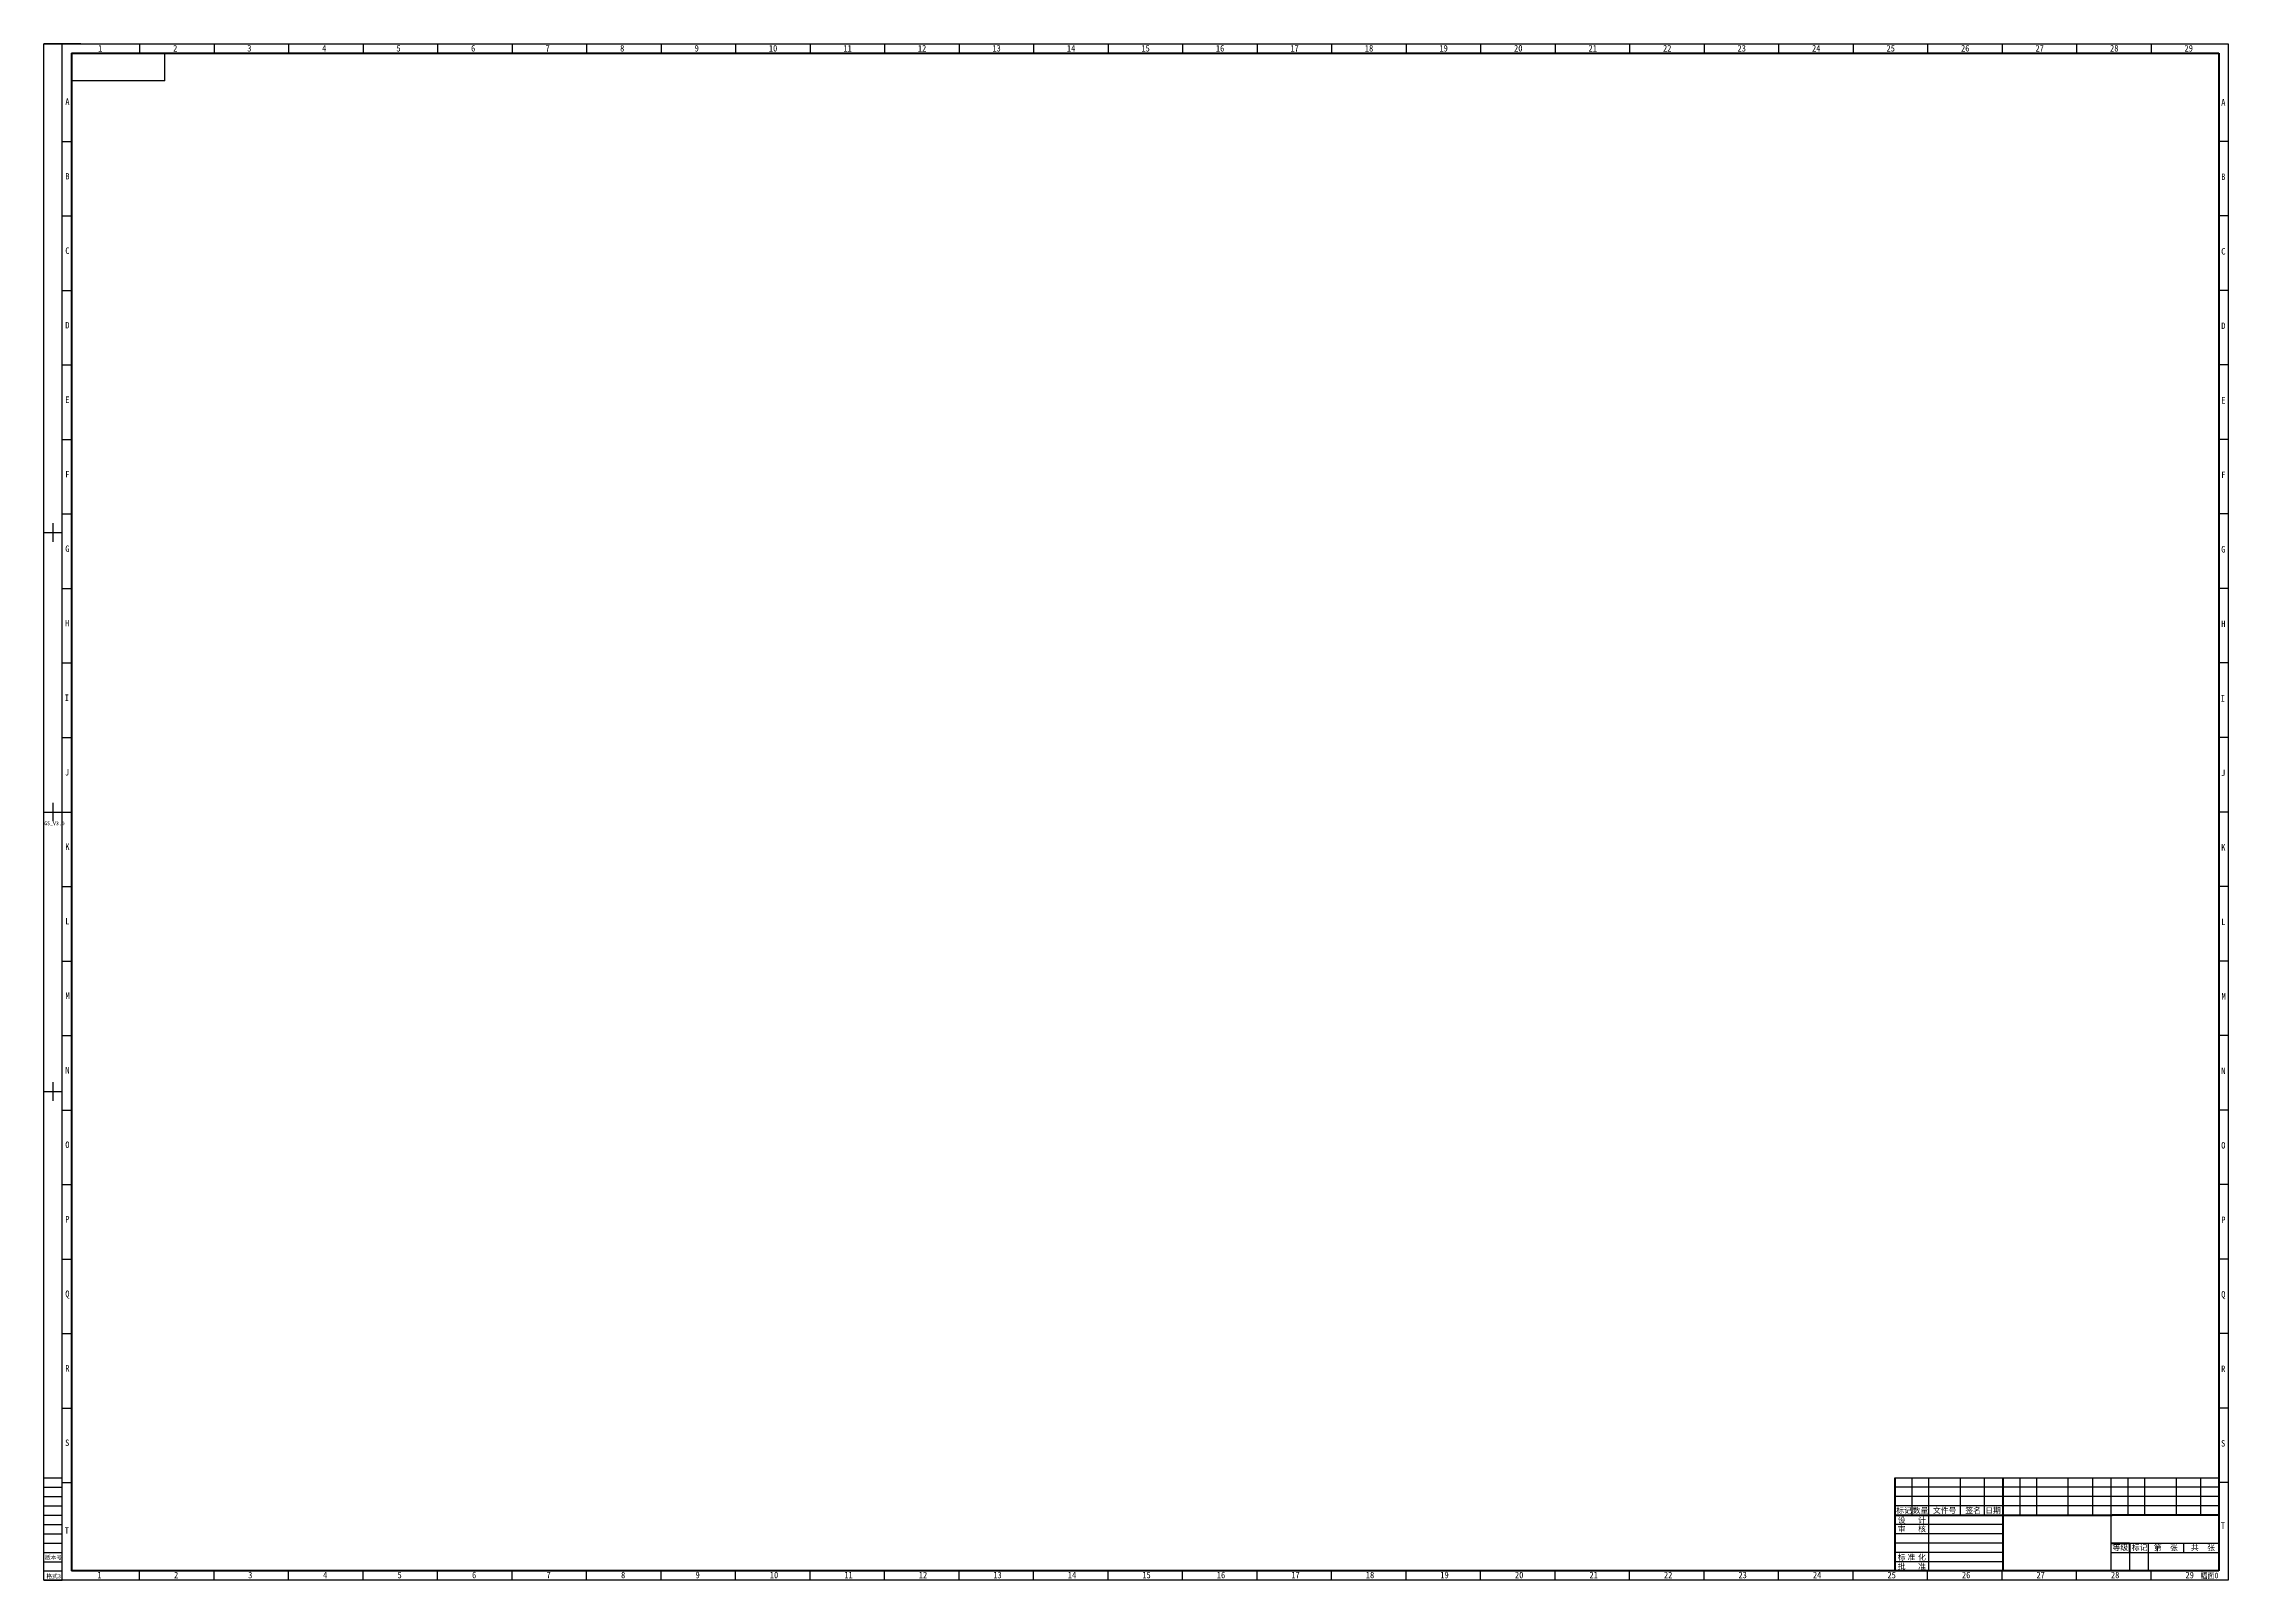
# Model space of a CAD drawing. Header units: inches. Extents: x -1173 to 0, y 0 to 825.
import ezdxf

# ---------------------------------------------------------------- set-up
doc = ezdxf.new("R2010")
doc.units = ezdxf.units.IN
doc.header["$MEASUREMENT"] = 0
doc.styles.get("Standard").update_dxf_attribs({"font": ''})
doc.styles.get('Standard').set_extended_font_data('SimSun')

msp = doc.modelspace()

# ---------------------------------------------------------------- linework, layer by layer
for p, q in [((-1173, 0), (-1173, 825)), ((-1173, 825), (0, 825)), ((-1173, 825), (-1163, 825)), ((-1173, 825), (-1163, 825)), ((-1153, 825), (-1173, 825)), ((-1173, 825), (-1163, 825)), ((-1173, 825), (-1163, 825)), ((-1163, 825), (-1153, 825)), ((-1163, 0), (-1163, 825)), ((-1163, 825), (-1158, 825)), ((-1163, 825), (-1121.5, 825)), ((-1121.5, 825), (-1121.5, 820)), ((-1081.5, 825), (-1081.5, 820)), ((-1081.5, 825), (-1081.5, 820)), ((-1041.5, 825), (-1041.5, 820)), ((-1001.5, 825), (-1001.5, 820)), ((-961.5, 825), (-961.5, 820)), ((-921.5, 825), (-921.5, 820)), ((-881.5, 825), (-881.5, 820)), ((-841.5, 825), (-841.5, 820)), ((-801.5, 825), (-801.5, 820)), ((-761.5, 825), (-761.5, 820)), ((-721.5, 825), (-721.5, 820)), ((-681.5, 825), (-681.5, 820)), ((-641.5, 825), (-641.5, 820)), ((-601.5, 825), (-601.5, 820)), ((-561.5, 825), (-561.5, 820)), ((-521.5, 825), (-521.5, 820)), ((-481.5, 825), (-481.5, 820)), ((-441.5, 825), (-441.5, 820)), ((-401.5, 825), (-401.5, 820)), ((-361.5, 825), (-361.5, 820)), ((-321.5, 825), (-321.5, 820)), ((-281.5, 825), (-281.5, 820)), ((-241.5, 825), (-241.5, 820)), ((-201.5, 825), (-201.5, 820)), ((-161.5, 825), (-161.5, 820)), ((-121.5, 825), (-121.5, 820)), ((-81.5, 825), (-81.5, 820)), ((-41.5, 825), (-41.5, 820)), ((0, 825), (0, 0)), ((-1108, 805), (-1108, 820)), ((-1108, 805), (-1158, 805)), ((-1163, 772.5), (-1158, 772.5)), ((0, 772.5), (-5, 772.5)), ((-1163, 732.5), (-1158, 732.5)), ((0, 732.5), (-5, 732.5)), ((-1163, 692.5), (-1158, 692.5)), ((0, 692.5), (-5, 692.5)), ((-1163, 652.5), (-1158, 652.5)), ((0, 652.5), (-5, 652.5)), ((-1163, 612.5), (-1158, 612.5)), ((0, 612.5), (-5, 612.5)), ((-1168, 557.5), (-1168, 567.5)), ((-1163, 572.5), (-1158, 572.5)), ((0, 572.5), (-5, 572.5)), ((-1173, 562.5), (-1163, 562.5)), ((-1163, 532.5), (-1158, 532.5)), ((0, 532.5), (-5, 532.5)), ((-1163, 492.5), (-1158, 492.5)), ((0, 492.5), (-5, 492.5)), ((-1163, 452.5), (-1158, 452.5)), ((0, 452.5), (-5, 452.5)), ((-1173, 412.5), (-1163, 412.5)), ((-1168, 407.5), (-1168, 417.5)), ((-1168, 412.5), (-1168, 412.5)), ((-1163, 412.5), (-1158, 412.5)), ((0, 412.5), (-5, 412.5)), ((-1163, 372.5), (-1158, 372.5)), ((0, 372.5), (-5, 372.5)), ((-1163, 332.5), (-1158, 332.5)), ((0, 332.5), (-5, 332.5)), ((-1163, 292.5), (-1158, 292.5)), ((0, 292.5), (-5, 292.5)), ((-1173, 0), (-1173, 262.5)), ((-1173, 262.5), (-1163, 262.5)), ((-1168, 257.5), (-1168, 267.5)), ((-1163, 252.5), (-1158, 252.5)), ((0, 252.5), (-5, 252.5)), ((-1163, 212.5), (-1158, 212.5)), ((0, 212.5), (-5, 212.5)), ((-1163, 172.5), (-1158, 172.5)), ((0, 172.5), (-5, 172.5)), ((-1163, 132.5), (-1158, 132.5)), ((0, 132.5), (-5, 132.5)), ((-1163, 92.5), (-1158, 92.5)), ((-1163, 92.5), (-1158, 92.5)), ((0, 92.5), (-5, 92.5)), ((0, 92.5), (-5, 92.5)), ((-1173, 55), (-1163, 55)), ((-1173, 50), (-1163, 50)), ((-1163, 52.5), (-1158, 52.5)), ((-170, 55), (-170, 35)), ((-161, 55), (-161, 5)), ((-54, 55), (-54, 35)), ((-45, 55), (-45, 35)), ((-28, 55), (-28, 35)), ((-15, 55), (-15, 35)), ((0, 52.5), (-5, 52.5)), ((-1173, 45), (-1163, 45)), ((-1173, 40), (-1163, 40)), ((-1173, 35), (-1163, 35)), ((-1173, 30), (-1173, 30)), ((-1173, 30), (-1163, 30)), ((-1173, 25), (-1173, 25)), ((-1173, 25), (-1163, 25)), ((-1173, 20), (-1163, 20)), ((-1173, 15), (-1163, 15)), ((-38.1, 15.7), (-38.1, 17.3)), ((-1173, 10), (-1163, 10)), ((-1173, 0), (-1173, 5)), ((-1173, 5), (-1163, 5)), ((0, 0), (-1173, 0)), ((-1173, 0), (-1163, 0)), ((-1173, 0), (-1173, 0)), ((-1121.5, 0), (-1121.5, 5)), ((-1081.5, 0), (-1081.5, 5)), ((-1081.5, 0), (-1081.5, 5)), ((-1041.5, 0), (-1041.5, 5)), ((-1001.5, 0), (-1001.5, 5)), ((-961.5, 0), (-961.5, 5)), ((-921.5, 0), (-921.5, 5)), ((-881.5, 0), (-881.5, 5)), ((-841.5, 0), (-841.5, 5)), ((-801.5, 0), (-801.5, 5)), ((-761.5, 0), (-761.5, 5)), ((-721.5, 0), (-721.5, 5)), ((-681.5, 0), (-681.5, 5)), ((-641.5, 0), (-641.5, 5)), ((-601.5, 0), (-601.5, 5)), ((-561.5, 0), (-561.5, 5)), ((-521.5, 0), (-521.5, 5)), ((-481.5, 0), (-481.5, 5)), ((-441.5, 0), (-441.5, 5)), ((-401.5, 0), (-401.5, 5)), ((-361.5, 0), (-361.5, 5)), ((-321.5, 0), (-321.5, 5)), ((-281.5, 0), (-281.5, 5)), ((-241.5, 0), (-241.5, 5)), ((-201.5, 0), (-201.5, 5)), ((-161.5, 0), (-161.5, 5)), ((-121.5, 0), (-121.5, 5)), ((-81.5, 0), (-81.5, 5)), ((-41.5, 0), (-41.5, 5))]:
    msp.add_line(p, q)
at = {"lineweight": 50}
for p, q in [((-1158, 820), (-1158, 5)), ((-1158, 820), (-5, 820)), ((-5, 820), (-5, 5)), ((-179, 55), (-179, 5)), ((-121, 55), (-121, 5)), ((-179, 35), (-62.3, 35)), ((-4.9, 35), (-62.3, 35)), ((-63, 20), (-53, 20)), ((-53, 20), (-53, 15)), ((-5, 5), (-1158, 5))]:
    msp.add_line(p, q, dxfattribs=at)
at = {"lineweight": 25}
for p, q in [((-1163, 21.7), (-1163, 51.4)), ((-1163, 21.7), (-1163, 51.4)), ((-179, 55), (-5, 55)), ((-5, 50), (-179, 50)), ((-144, 55), (-144, 35)), ((-131, 55), (-131, 35)), ((-112, 55), (-112, 35)), ((-103, 55), (-103, 35)), ((-86, 35), (-86, 55)), ((-73, 55), (-73, 35)), ((-73, 55), (-63, 55)), ((-63, 55), (-63, 5)), ((-5, 5), (-5, 55)), ((-5, 45), (-179, 45)), ((-5, 40), (-179, 40)), ((-121, 30), (-179, 30)), ((-121, 25), (-179, 25)), ((-63, 35), (-63, 20)), ((-42.3, 35), (-23.3, 35)), ((-1163, 0), (-1163, 21.7)), ((-121, 20), (-179, 20)), ((-121, 15), (-179, 15)), ((-63, 20), (-5, 20)), ((-63, 20), (-63, 15)), ((-63, 19.9), (-53, 19.9)), ((-63, 15), (-5, 15)), ((-53, 20), (-43, 20)), ((-53, 19.9), (-53, 4.9)), ((-43, 20), (-43, 5)), ((-43, 20), (-24, 20)), ((-24, 20), (-24, 15)), ((-1173, 0), (-1163, 0)), ((-1163, 0), (-1163, 0)), ((-1163, 0), (-1163, 0)), ((-121, 10), (-179, 10)), ((-179, 5), (-5, 5))]:
    msp.add_line(p, q, dxfattribs=at)

# ---------------------------------------------------------------- texts
at = {"width": 0.9}
for s, height, p in [('1', 3.5, (-1143.8, 820.8)), ('2', 3.5, (-1103.5, 820.8)), ('3', 3.5, (-1063.7, 820.8)), ('4', 3.5, (-1023.5, 820.8)), ('5', 3.5, (-983.6, 820.8)), ('6', 3.5, (-943.5, 820.8)), ('7', 3.5, (-903.5, 820.8)), ('8', 3.5, (-863.5, 820.8)), ('9', 3.5, (-823.5, 820.8)), ('10', 3.5, (-783.6, 820.8)), ('11', 3.5, (-743.6, 820.8)), ('12', 3.5, (-703.6, 820.8)), ('13', 3.5, (-663.6, 820.8)), ('14', 3.5, (-623.6, 820.8)), ('15', 3.5, (-583.6, 820.8)), ('16', 3.5, (-543.6, 820.8)), ('17', 3.5, (-503.6, 820.8)), ('18', 3.5, (-463.6, 820.8)), ('19', 3.5, (-423.6, 820.8)), ('20', 3.5, (-383.5, 820.8)), ('21', 3.5, (-343.5, 820.8)), ('22', 3.5, (-303.5, 820.8)), ('23', 3.5, (-263.5, 820.8)), ('24', 3.5, (-223.5, 820.8)), ('25', 3.5, (-183.5, 820.8)), ('26', 3.5, (-143.5, 820.8)), ('27', 3.5, (-103.5, 820.8)), ('28', 3.5, (-63.5, 820.8)), ('29', 3.5, (-23.5, 820.8)), ('A', 3.5, (-1161.4, 792.1)), ('A', 3.5, (-3.8, 791.8)), ('B', 3.5, (-1161.4, 752.1)), ('B', 3.5, (-3.8, 751.8)), ('C', 3.5, (-1161.4, 712.1)), ('C', 3.5, (-3.8, 711.8)), ('D', 3.5, (-1161.4, 672.1)), ('D', 3.5, (-3.8, 671.8)), ('E', 3.5, (-1161.4, 632.1)), ('E', 3.5, (-3.8, 631.8)), ('F', 3.5, (-1161.4, 592.1)), ('F', 3.5, (-3.8, 591.8)), ('G', 3.5, (-1161.4, 552.1)), ('G', 3.5, (-3.8, 551.8)), ('H', 3.5, (-1161.5, 512.1)), ('H', 3.5, (-3.8, 511.8)), ('I', 3.5, (-1161.7, 472.1)), ('I', 3.5, (-4.1, 471.8)), ('J', 3.5, (-1161.6, 432.1)), ('J', 3.5, (-3.9, 431.8)), ('K', 3.5, (-1161.4, 392.1)), ('K', 3.5, (-3.8, 391.8)), ('L', 3.5, (-1161.4, 352.1)), ('L', 3.5, (-3.8, 351.8)), ('M', 3.5, (-1161.3, 312.1)), ('M', 3.5, (-3.6, 311.8)), ('N', 3.5, (-1161.4, 272.1)), ('N', 3.5, (-3.8, 271.8)), ('O', 3.5, (-1161.4, 232.1)), ('O', 3.5, (-3.8, 231.8)), ('P', 3.5, (-1161.4, 192.1)), ('P', 3.5, (-3.8, 191.8)), ('Q', 3.5, (-1161.4, 152.1)), ('Q', 3.5, (-3.8, 151.8)), ('R', 3.5, (-1161.4, 112.1)), ('R', 3.5, (-3.8, 111.8)), ('S', 3.5, (-1161.5, 72.1)), ('S', 3.5, (-3.9, 71.8)), ('T', 3.5, (-1161.7, 25)), ('T', 3.5, (-4, 27.6)), ('1', 3.5, (-1144.2, 1.1)), ('2', 3.5, (-1103, 1.1)), ('3', 3.5, (-1063.2, 1.1)), ('4', 3.5, (-1023, 1.1)), ('5', 3.5, (-983, 1.1)), ('6', 3.5, (-943, 1.1)), ('7', 3.5, (-903, 1.1)), ('8', 3.5, (-863, 1.1)), ('9', 3.5, (-823, 1.1)), ('10', 3.5, (-783.1, 1.1)), ('11', 3.5, (-743.1, 1.1)), ('12', 3.5, (-703.1, 1.1)), ('13', 3.5, (-663.1, 1.1)), ('14', 3.5, (-623.1, 1.1)), ('15', 3.5, (-583.1, 1.1)), ('16', 3.5, (-543.1, 1.1)), ('17', 3.5, (-503.1, 1.1)), ('18', 3.5, (-463.1, 1.1)), ('19', 3.5, (-423.1, 1.1)), ('20', 3.5, (-383, 1.1)), ('21', 3.5, (-343, 1.1)), ('22', 3.5, (-303, 1.1)), ('23', 3.5, (-263, 1.1)), ('24', 3.5, (-223, 1.1)), ('25', 3.5, (-183, 1.1)), ('26', 3.5, (-143, 1.1)), ('27', 3.5, (-103, 1.1)), ('28', 3.5, (-63, 1.1)), ('29', 3.5, (-23, 1.1)), ('幅面0', 3, (-15, 1.1))]:
    msp.add_text(s, height=height, dxfattribs=at).set_placement(p)
for s, height, p in [('GS_V3.0', 2, (-1172.7, 405.4)), ('标记', 3, (-178.3, 36)), ('数量', 3, (-169.5, 36)), ('文件号', 3, (-158.6, 36)), ('签名', 3, (-141.2, 36)), ('日期', 3, (-130.5, 36)), ('设   计', 3, (-177.5, 30.8)), ('审   核', 3, (-177.5, 26.1)), ('版本号', 2.2, (-1172.3, 11.2)), ('标   化', 3, (-177.5, 10.9)), ('准', 3, (-172.3, 10.9)), ('等级', 3, (-62.2, 16.1)), ('标记', 3, (-51.8, 16.1)), ('第  张 ', 3, (-40, 16)), ('共  张', 3, (-20.1, 16)), ('格式3', 2.2, (-1171.6, 1.1)), ('批   准', 3, (-177.5, 6))]:
    msp.add_text(s, height=height).set_placement(p)

doc.saveas('drawing.dxf')
